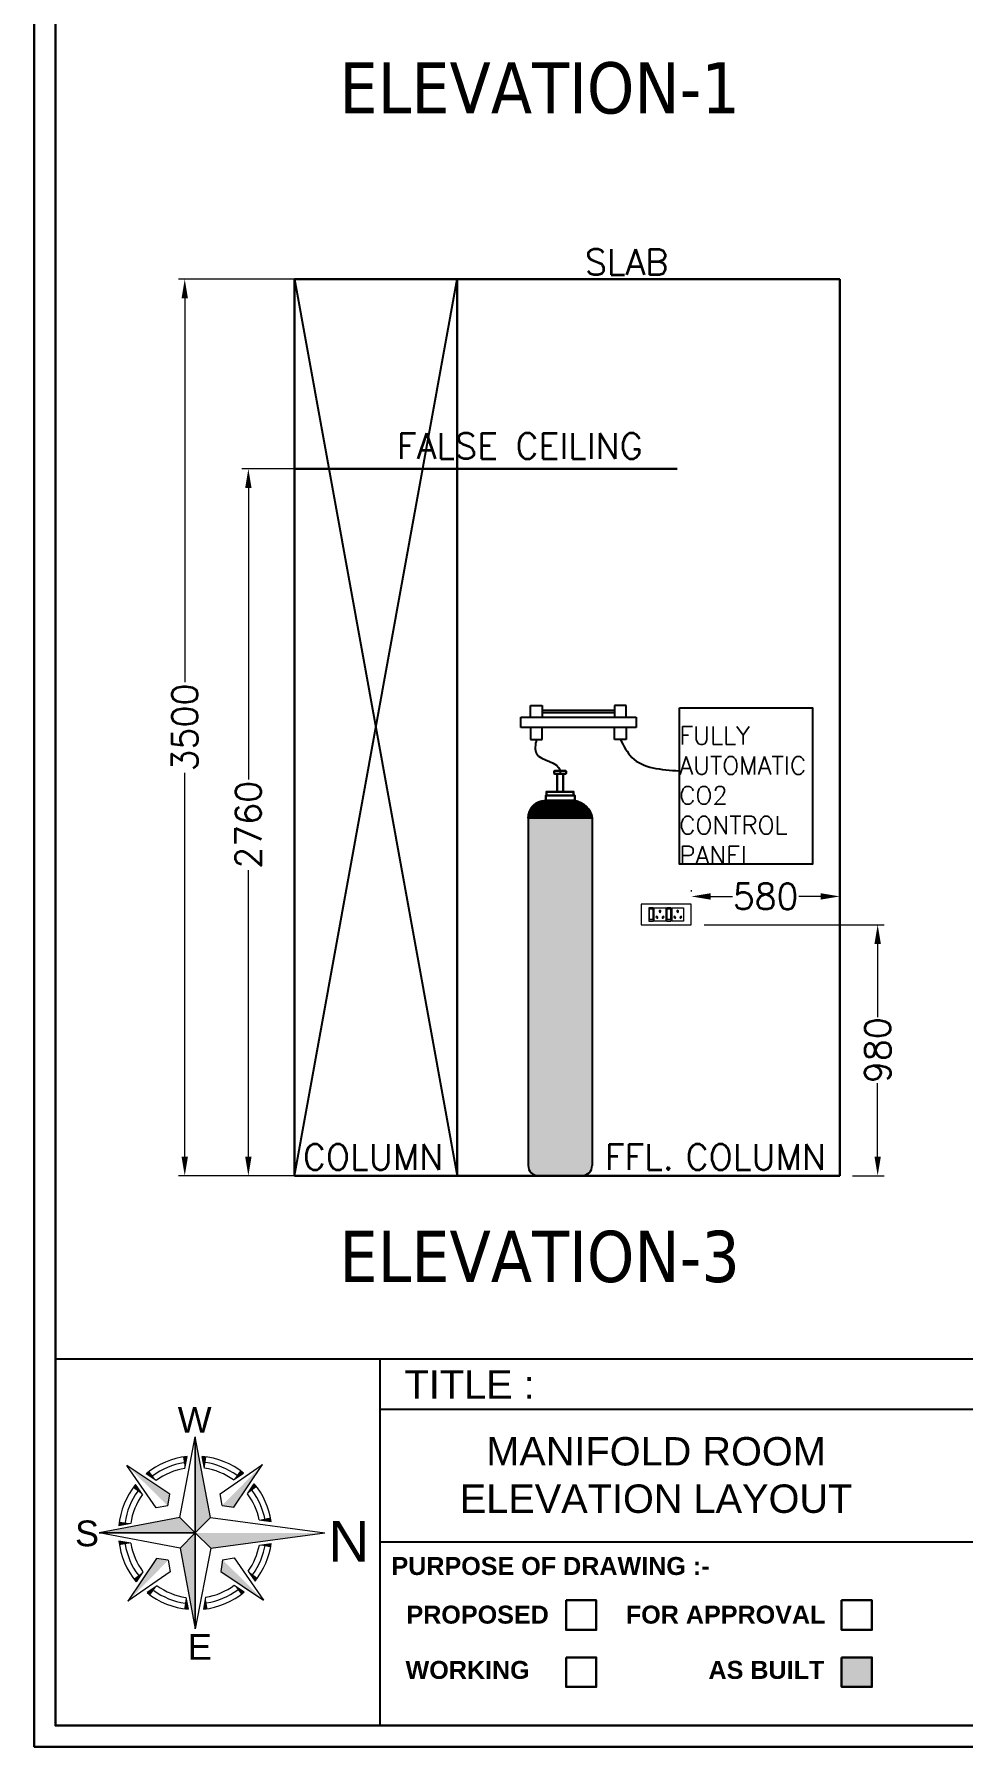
# Model space of a CAD drawing. Header units: millimetres. Extents: x 3552052 to 4144896, y -707811 to -630695.
# Drawn here: x 3892185 to 3895811, y -697737 to -691052 of the extents above; entities that cross this region are included whole.
import ezdxf
from ezdxf.enums import TextEntityAlignment as Align

# ---------------------------------------------------------------- set-up
doc = ezdxf.new("R2010")
doc.units = ezdxf.units.MM
doc.header["$LTSCALE"] = 6
doc.header["$MEASUREMENT"] = 0
doc.layers.get('0').update_dxf_attribs({"linetype": 'CONTINUOUS', "lineweight": 0})
doc.layers.get('Defpoints').update_dxf_attribs({"linetype": 'CONTINUOUS', "lineweight": 0})
for name, color, linetype, lineweight in [('0.0', 8, 'CONTINUOUS', 0), ('COL', 5, 'CONTINUOUS', 0), ('DOOR', 44, 'CONTINUOUS', 0), ('ELE-2NOS OF 6-16 RAW POWER SOCKET', 1, 'CONTINUOUS', 0), ('ELE-4M UPS P.SB', 3, 'CONTINUOUS', 0), ('ELE-SOCKET NMBERING', 7, 'CONTINUOUS', 9), ('EQP', 6, 'CONTINUOUS', 0), ('formate text', 8, 'CONTINUOUS', 0), ('M-OXY-VAC-AIR', 30, 'CONTINUOUS', 18), ('MEP_HVAC_RA_DUCT', 1, 'CONTINUOUS', 0), ('MEP_HVAC_TEXT', 7, 'CONTINUOUS', 0), ('TITLE', 7, 'CONTINUOUS', 0)]:
    doc.layers.add(name, color=color, linetype=linetype, lineweight=lineweight)
doc.styles.add('Annotation', font='tahoma.ttf')
doc.styles.add('ARIAL', font='arial.ttf')
doc.styles.add('FORMATE', font='arialbd.ttf')
doc.styles.add('ROMANS', font='romans.shx')
doc.styles.get("Standard").update_dxf_attribs({"font": 'SIMPLEX'})
doc.styles.add('style3', font='arialbd.ttf')
doc.dimstyles.new('AEPL1', dxfattribs={"dimtxt": 100, "dimasz": 75, "dimexe": 25, "dimexo": 50, "dimtad": 0, "dimdec": 0, "dimtxsty": 'ROMANS', "dimcen": 2.5, "dimclrd": 7, "dimclre": 7, "dimclrt": 7, "dimadec": 0, "dimazin": 0, "dimtfac": 1, "dimtdec": 0, "dimtmove": 0, "dimatfit": 3, "dimfxl": 1, "dimlwd": 0, "dimlwe": 0, "dimarcsym": 0})
pattern_1 = [(45, (151307.33899, 18793.4888), (-0.0883883476483, 0.0883883476483), [])]

# ---------------------------------------------------------------- blocks, each defined once
blk = doc.blocks.new('*D409')
at = {"layer": 'Defpoints', "color": 0, "transparency": 16777216}
for p in [(3893020.9, -692748), (3893408.6, -692748), (3893400.6, -695508)]:
    blk.add_point(p, dxfattribs=at)
at = {"layer": 'ELE-4M UPS P.SB', "color": 7, "lineweight": 0, "transparency": 16777216}
for p, q in [((3893358.6, -692748), (3892995.9, -692748)), ((3893020.9, -692823), (3893020.9, -693961.2)), ((3893020.9, -695433), (3893020.9, -694314.9)), ((3893350.6, -695508), (3892995.9, -695508))]:
    blk.add_line(p, q, dxfattribs=at)
at = {"layer": 'ELE-4M UPS P.SB', "color": 7, "transparency": 16777216}
for points in [[(3893008.4, -692823), (3893033.4, -692823), (3893020.9, -692748)], [(3893008.4, -695433), (3893033.4, -695433), (3893020.9, -695508)]]:
    blk.add_solid(points, dxfattribs=at)
at = {"layer": 'ELE-4M UPS P.SB', "color": 7, "lineweight": -3, "transparency": 16777216, "insert": (3893020.9, -694138), "char_height": 100, "attachment_point": 5, "rotation": 90, "style": 'ROMANS'}
blk.add_mtext('2760', dxfattribs=at)
blk = doc.blocks.new('*D410')
at = {"layer": 'Defpoints', "color": 0, "transparency": 16777216}
for p in [(3892772.5, -692008), (3893447, -692008), (3893400.6, -695508)]:
    blk.add_point(p, dxfattribs=at)
at = {"layer": 'ELE-4M UPS P.SB', "color": 7, "lineweight": 0, "transparency": 16777216}
for p, q in [((3893397, -692008), (3892747.5, -692008)), ((3892772.5, -692083), (3892772.5, -693581.2)), ((3892772.5, -695433), (3892772.5, -693934.9)), ((3893350.6, -695508), (3892747.5, -695508))]:
    blk.add_line(p, q, dxfattribs=at)
at = {"layer": 'ELE-4M UPS P.SB', "color": 7, "transparency": 16777216}
for points in [[(3892760, -692083), (3892785, -692083), (3892772.5, -692008)], [(3892760, -695433), (3892785, -695433), (3892772.5, -695508)]]:
    blk.add_solid(points, dxfattribs=at)
at = {"layer": 'ELE-4M UPS P.SB', "color": 7, "lineweight": -3, "transparency": 16777216, "insert": (3892772.5, -693758), "char_height": 100, "attachment_point": 5, "rotation": 90, "style": 'ROMANS'}
blk.add_mtext('3500', dxfattribs=at)
blk = doc.blocks.new('RTUH 6U')
at = {"layer": 'ELE-2NOS OF 6-16 RAW POWER SOCKET', "color": 30, "lineweight": 0, "ltscale": 300}
for p, q in [((-312, -26), (-227, -26)), ((-312, -124), (-312, -26)), ((-227, -124), (-312, -124)), ((-227, -26), (-227, -124)), ((-187, -26), (-221, -26)), ((-221, -26), (-221, -124)), ((-187, -124), (-221, -124)), ((-221, -124), (-187, -124)), ((-190, -37), (-218, -37)), ((-218, -37), (-218, -113)), ((-190, -40), (-218, -40)), ((-218, -113), (-190, -113)), ((-190, -113), (-190, -37)), ((-187, -124), (-187, -26)), ((-187, -124), (-187, -26)), ((-181, -124), (-181, -26)), ((-181, -26), (-96, -26)), ((-96, -124), (-181, -124)), ((-96, -26), (-96, -124)), ((-57, -26), (-91, -26)), ((-91, -26), (-91, -124)), ((-57, -124), (-91, -124)), ((-91, -124), (-57, -124)), ((-60, -37), (-88, -37)), ((-88, -37), (-88, -113)), ((-60, -40), (-88, -40)), ((-88, -113), (-60, -113)), ((-60, -113), (-60, -37)), ((-57, -124), (-57, -26)), ((-57, -124), (-57, -26))]:
    blk.add_line(p, q, dxfattribs=at)
blk.add_lwpolyline([(0, 0), (-368, 0), (-368, -150), (0, -150)], close=True, dxfattribs=at)
for centre, radius, start, end in [((-293, -56), 5.7, 87.49, 354.7311), ((-289, -52), 4.6, 284.9049, 157.3162), ((-269, -99), 6.62, 127.1584, 52.8416), ((-269, -92), 4.22, 341.4031, 198.5969), ((-249, -52), 4.6, 22.6838, 255.0951), ((-245, -56), 5.7, 185.2689, 92.51), ((-163, -56), 5.7, 87.49, 354.7311), ((-159, -52), 4.6, 284.9049, 157.3162), ((-139, -99), 6.62, 127.1584, 52.8416), ((-139, -92), 4.22, 341.4031, 198.5969), ((-119, -52), 4.6, 22.6838, 255.0951), ((-115, -56), 5.7, 185.2689, 92.51)]:
    blk.add_arc(centre, radius, start, end, dxfattribs=at)
blk = doc.blocks.new('*D598')
at = {"layer": 'Defpoints', "color": 0, "transparency": 16777216}
for p in [(3894751.2, -694448), (3895331.2, -694417.6), (3895331.2, -694448)]:
    blk.add_point(p, dxfattribs=at)
at = {"layer": 'MEP_HVAC_TEXT', "color": 7, "lineweight": 0, "transparency": 16777216}
for p, q in [((3894751.2, -694398), (3894751.2, -694392.6)), ((3895331.2, -694398), (3895331.2, -694392.6)), ((3894826.2, -694417.6), (3894912, -694417.6)), ((3895256.2, -694417.6), (3895170.4, -694417.6))]:
    blk.add_line(p, q, dxfattribs=at)
at = {"layer": 'MEP_HVAC_TEXT', "color": 7, "transparency": 16777216}
for points in [[(3894826.2, -694405.1), (3894826.2, -694430.1), (3894751.2, -694417.6)], [(3895256.2, -694405.1), (3895256.2, -694430.1), (3895331.2, -694417.6)]]:
    blk.add_solid(points, dxfattribs=at)
at = {"layer": 'MEP_HVAC_TEXT', "color": 7, "lineweight": -3, "transparency": 16777216, "insert": (3895041.2, -694417.6), "char_height": 100, "attachment_point": 5, "style": 'ROMANS'}
blk.add_mtext('580', dxfattribs=at)
blk = doc.blocks.new('*D599')
at = {"layer": 'Defpoints', "color": 0, "transparency": 16777216}
for p in [(3894751.2, -694528), (3895331.2, -695508), (3895478.9, -695508)]:
    blk.add_point(p, dxfattribs=at)
at = {"layer": 'MEP_HVAC_TEXT', "color": 7, "lineweight": 0, "transparency": 16777216}
for p, q in [((3894801.2, -694528), (3895503.9, -694528)), ((3895478.9, -694603), (3895478.9, -694888.9)), ((3895478.9, -695433), (3895478.9, -695147.2)), ((3895381.2, -695508), (3895503.9, -695508))]:
    blk.add_line(p, q, dxfattribs=at)
at = {"layer": 'MEP_HVAC_TEXT', "color": 7, "transparency": 16777216}
for points in [[(3895466.4, -694603), (3895491.4, -694603), (3895478.9, -694528)], [(3895466.4, -695433), (3895491.4, -695433), (3895478.9, -695508)]]:
    blk.add_solid(points, dxfattribs=at)
at = {"layer": 'MEP_HVAC_TEXT', "color": 7, "lineweight": -3, "transparency": 16777216, "insert": (3895478.9, -695018), "char_height": 100, "attachment_point": 5, "rotation": 90, "style": 'ROMANS'}
blk.add_mtext('980', dxfattribs=at)
blk = doc.blocks.new('A$C4A7C6C7E')
at = {"layer": 'TITLE', "color": 8, "lineweight": 5}
for p, q in [((-4207, 4144), (0, 26095)), ((0, 26095), (0, 0)), ((0, 0), (0, 26095)), ((4144, 4207), (0, 26095)), ((-2825, 17519), (-2234, 20757)), ((2559, 17560), (1919, 20788)), ((-6941, 10518), (-18592, 18312)), ((-10622, 6781), (-18592, 18312)), ((-10607, 14226), (-13343, 16056)), ((6781, 10622), (18312, 18592)), ((10390, 14385), (13098, 16257)), ((10518, 6941), (18312, 18592)), ((-14385, 10390), (-16257, 13098)), ((-7437, 7325), (-6941, 10518)), ((7325, 7437), (6781, 10622)), ((14226, 10607), (16056, 13343)), ((-7437, 7325), (-10622, 6781)), ((7325, 7437), (10518, 6941)), ((-4207, 4144), (-26095, 0)), ((0, 0), (-26095, 0)), ((-26095, 0), (0, 0)), ((-4144, -4207), (-26095, 0)), ((-17560, 2559), (-20788, 1919)), ((-4207, 4144), (0, 0)), ((0, 0), (-4207, 4144)), ((0, 0), (-4144, -4207)), ((-4144, -4207), (0, 0)), ((0, 0), (4144, 4207)), ((4144, 4207), (0, 0)), ((0, 0), (4207, -4144)), ((4207, -4144), (0, 0)), ((0, 0), (0, -26095)), ((0, -26095), (0, 0)), ((17394, 3514), (20646, 3095)), ((17394, 3514), (20646, 3095)), ((-17519, -2825), (-20757, -2234)), ((-4144, -4207), (0, -26095)), ((4207, -4144), (0, -26095)), ((17433, -3312), (20680, -2857)), ((17433, -3312), (20680, -2857)), ((17434, -3310), (20680, -2857)), ((-10518, -6941), (-18312, -18592)), ((-7325, -7437), (-10518, -6941)), ((-7325, -7437), (-6781, -10622)), ((7437, -7325), (6941, -10518)), ((7437, -7325), (10622, -6781)), ((10622, -6781), (18592, -18312)), ((-6781, -10622), (-18312, -18592)), ((-14226, -10607), (-16056, -13343)), ((6941, -10518), (18592, -18312)), ((14385, -10390), (16257, -13098)), ((-10390, -14385), (-13098, -16257)), ((-2559, -17560), (-1919, -20788)), ((2825, -17519), (2234, -20757)), ((10607, -14226), (13343, -16056))]:
    blk.add_line(p, q, dxfattribs=at)
at = {"layer": 'TITLE', "color": 5}
for p in [(4144, 4207), (4207, -4144)]:
    blk.add_line(p, (35289, 0), dxfattribs=at)
at = {"layer": 'TITLE', "color": 8, "lineweight": 5}
for radius, start, end in [(20877, 96.14269, 129.72625), (19311, 99.1612, 126.70773), (20877, 51.14269, 84.72625), (19311, 54.16121, 81.70773), (17745, 99.1612, 126.70773), (17745, 54.16121, 81.70773), (20877, 141.14269, 174.72625), (19311, 144.16121, 171.70773), (17745, 144.16121, 171.70773), (17745, 11.42181, 36.70773), (19311, 9.85136, 36.70773), (20877, 8.52692, 39.72625), (20877, 186.14269, 219.72625), (19311, 189.1612, 216.70773), (17745, 189.1612, 216.70773), (17745, 324.16121, 349.24868), (19311, 324.16121, 350.81434), (20877, 321.14269, 352.1348), (20877, 231.14269, 264.72625), (19311, 234.16121, 261.70773), (17745, 234.16121, 261.70773), (20877, 276.14269, 309.72625), (17745, 279.1612, 306.70773), (19311, 279.1612, 306.70773)]:
    blk.add_arc((0, 0), radius, start, end, dxfattribs=at)
for points in [[(0, 26095), (4144, 4207), (0, 0)], [(-3324, 20610), (-2234, 20757), (-2825, 17519)], [(3011, 20658), (1919, 20788), (2559, 17560)], [(-18592, 18312), (-6941, 10518), (-7437, 7325)], [(-13343, 16056), (-12479, 16737), (-10607, 14226)], [(18312, 18592), (10518, 6941), (7325, 7437)], [(13098, 16257), (12223, 16924), (10390, 14385)], [(-16257, 13098), (-16924, 12223), (-14385, 10390)], [(16056, 13343), (16737, 12479), (14226, 10607)], [(-26095, 0), (-4207, 4144), (0, 0)], [(-20658, 3011), (-20788, 1919), (-17560, 2559)], [(0, -26095), (-4144, -4207), (0, 0)], [(20646, 3095), (20457, 4167), (17394, 3514)], [(-20610, -3324), (-20757, -2234), (-17519, -2825)], [(20680, -2857), (20503, -3930), (17433, -3312)], [(-18312, -18592), (-10518, -6941), (-7325, -7437)], [(18592, -18312), (6941, -10518), (7437, -7325)], [(-16056, -13343), (-16737, -12479), (-14226, -10607)], [(16257, -13098), (16924, -12223), (14385, -10390)], [(-13098, -16257), (-12223, -16924), (-10390, -14385)], [(-3011, -20658), (-1919, -20788), (-2559, -17560)], [(3324, -20610), (2234, -20757), (2825, -17519)], [(13343, -16056), (12479, -16737), (10607, -14226)]]:
    blk.add_solid(points, dxfattribs=at)
at = {"layer": 'TITLE', "color": 5}
blk.add_solid([(35289, 0), (4207, -4144), (0, 0)], dxfattribs=at)

msp = doc.modelspace()

# ---------------------------------------------------------------- hatches: boundary and pattern name
at = {"layer": 'EQP', "lineweight": 30}
h = msp.add_hatch(dxfattribs=at)
h.set_pattern_fill('ANSI31')
h.set_pattern_definition(pattern_1)
h.paths.add_polyline_path([(3894363.7, -694112.3, 0.332835), (3894295.2, -694043.7), (3894181.4, -694043.7, 0.410575), (3894113.7, -694112.3)])
at = {"layer": 'EQP', "lineweight": -3, "true_color": 0x000000}
h = msp.add_hatch(dxfattribs=at)
h.set_pattern_fill('ANSI31', color=18)
h.set_pattern_definition(pattern_1)
h.paths.add_polyline_path([(3894363.7, -694112.3), (3894113.7, -694112.3), (3894113.7, -695468, 0.414214), (3894153.7, -695508), (3894323.7, -695508, 0.414214), (3894363.7, -695468)])
at = {"layer": 'MEP_HVAC_TEXT', "lineweight": -3}
h = msp.add_hatch(color=1, dxfattribs=at)
h.dxf.hatch_style = 1
h.paths.add_polyline_path([(3895338.3, -697388.3), (3895338.3, -697503.9), (3895456.2, -697503.9), (3895456.2, -697388.3)])

# ---------------------------------------------------------------- linework, layer by layer
at = {"lineweight": -3}
for p in [(3900101.7, -696223.8), (3892267.5, -697654.3)]:
    msp.add_line(p, (3892267.5, -696223.8), dxfattribs=at)
at = {"color": 7, "lineweight": 30}
for points in [[(3900184.6, -682317.1), (3900184.6, -697737.2), (3892184.6, -697737.2), (3892184.6, -682317.1)], [(3900101.7, -682400), (3900101.7, -697654.3), (3892267.5, -697654.3), (3892267.5, -682400)]]:
    msp.add_lwpolyline(points, close=True, dxfattribs=at)
at = {"layer": '0.0', "color": 7, "lineweight": 30, "elevation": -44.4}
for points in [[(3894261.8, -697165.2), (3894379.7, -697165.2), (3894379.7, -697280.9), (3894261.8, -697280.9)], [(3895338.3, -697165.2), (3895456.2, -697165.2), (3895456.2, -697280.9), (3895338.3, -697280.9)], [(3894261.8, -697388.3), (3894379.7, -697388.3), (3894379.7, -697503.9), (3894261.8, -697503.9)], [(3895338.3, -697388.3), (3895456.2, -697388.3), (3895456.2, -697503.9), (3895338.3, -697503.9)]]:
    msp.add_lwpolyline(points, close=True, dxfattribs=at)
at = {"layer": 'COL', "color": 7, "lineweight": -3}
for p, q in [((3893201.2, -692008), (3893836.2, -695508)), ((3893201.2, -695508), (3893836.2, -692008))]:
    msp.add_line(p, q, dxfattribs=at)
at = {"layer": 'COL', "color": 7, "lineweight": 30}
msp.add_lwpolyline([(3893836.2, -695508), (3893836.2, -692008), (3893201.2, -692008), (3893201.2, -695508)], close=True, dxfattribs=at)
at = {"layer": 'DOOR', "color": 0, "lineweight": -3, "ltscale": 200}
for p, q in [((3894215.8, -693928.5), (3894215.8, -693937.6)), ((3894260.4, -693927.3), (3894217, -693927.3)), ((3894260.4, -693938.8), (3894217, -693938.8)), ((3894227.3, -694009), (3894227.3, -693938.8)), ((3894250.1, -694009), (3894250.1, -693938.8)), ((3894261.6, -693928.5), (3894261.6, -693937.6)), ((3894295.1, -694043.7), (3894182.3, -694043.7))]:
    msp.add_line(p, q, dxfattribs=at)
for points in [[(3894291.3, -694023.6), (3894185.4, -694023.6), (3894185.4, -694009), (3894291.3, -694009)], [(3894296, -694043.7), (3894182.3, -694043.7), (3894182.3, -694023.6), (3894296, -694023.6)]]:
    msp.add_lwpolyline(points, close=True, dxfattribs=at)
for centre, radius, start, end in [((3894217, -693928.5), 1.14, 90, 180), ((3894217, -693937.6), 1.14, 180, 270), ((3894260.4, -693928.5), 1.14, 0, 90), ((3894260.4, -693937.6), 1.14, 270, 0), ((3894182.3, -694112.3), 68.6, 90, 180), ((3894283.6, -694123.8), 80.9, 8.1683, 81.8317)]:
    msp.add_arc(centre, radius, start, end, dxfattribs=at)
at = {"layer": 'DOOR', "color": 7, "lineweight": 30}
for centre, radius, start, end in [((3894182.3, -694112.3), 68.6, 90, 180), ((3894182.3, -694112.3), 68.6, 90, 180), ((3894283.6, -694123.8), 80.9, 8.1683, 81.8317), ((3894283.6, -694123.8), 80.9, 8.1683, 81.8317)]:
    msp.add_arc(centre, radius, start, end, dxfattribs=at)
at = {"layer": 'EQP', "lineweight": -3}
for p, q in [((3894123, -693718), (3894123, -693671.7)), ((3894123, -693671.7), (3894168.9, -693671.7)), ((3894168.9, -693671.7), (3894168.9, -693718)), ((3894497, -693671.7), (3894451, -693671.7)), ((3894451, -693671.7), (3894451, -693718)), ((3894497, -693718), (3894497, -693671.7)), ((3894085, -693718), (3894535, -693718)), ((3894085, -693758), (3894085, -693718)), ((3894085, -693718), (3894123, -693718)), ((3894168.9, -693689.9), (3894451, -693689.9)), ((3894168.9, -693699.9), (3894451, -693699.9)), ((3894535, -693718), (3894535, -693758)), ((3894535, -693758), (3894085, -693758)), ((3894123, -693758), (3894123, -693804.4)), ((3894123, -693804.4), (3894168.9, -693804.4)), ((3894168.9, -693804.4), (3894168.9, -693758)), ((3894451, -693804.4), (3894451, -693758)), ((3894497, -693804.4), (3894451, -693804.4)), ((3894497, -693758), (3894497, -693804.4))]:
    msp.add_line(p, q, dxfattribs=at)
at = {"layer": 'EQP', "color": 0, "lineweight": -3}
for p, q in [((3894363.7, -694112.3), (3894113.7, -694112.3)), ((3894113.7, -694112.3), (3894113.7, -695468)), ((3894363.7, -694112.3), (3894363.7, -695468)), ((3894323.7, -695508), (3894153.7, -695508))]:
    msp.add_line(p, q, dxfattribs=at)
at = {"layer": 'EQP', "lineweight": -3}
msp.add_lwpolyline([(3894704.3, -693681.3), (3895224.3, -693681.3), (3895224.3, -694291.3), (3894704.3, -694291.3), (3894704.3, -693681.3)], dxfattribs=at)
at = {"layer": 'EQP', "color": 0, "lineweight": -3}
for centre, start, end in [((3894153.7, -695468), 180, 270), ((3894323.7, -695468), 270, 0)]:
    msp.add_arc(centre, 40, start, end, dxfattribs=at)
at = {"layer": 'EQP', "color": 6, "lineweight": -3}
msp.add_spline([(3894146, -693804.4), (3894146, -693860), (3894238.7, -693927.3), (3894238.7, -693938.8)], degree=3, dxfattribs=at)
at = {"layer": 'EQP', "lineweight": -3}
msp.add_spline([(3894474, -693804.4), (3894518.9, -693874.8), (3894704.3, -693927.3)], degree=3, dxfattribs=at)
at = {"layer": 'M-OXY-VAC-AIR', "color": 7, "lineweight": 30}
for p, q in [((3894215.8, -693928.5), (3894215.8, -693937.6)), ((3894260.4, -693927.3), (3894217, -693927.3)), ((3894260.4, -693938.8), (3894217, -693938.8)), ((3894227.3, -694009), (3894227.3, -693938.8)), ((3894250.1, -694009), (3894250.1, -693938.8)), ((3894261.6, -693928.5), (3894261.6, -693937.6)), ((3894295.1, -694043.7), (3894182.3, -694043.7)), ((3894295.1, -694043.7), (3894182.3, -694043.7))]:
    msp.add_line(p, q, dxfattribs=at)
for points in [[(3894291.3, -694023.6), (3894185.4, -694023.6), (3894185.4, -694009), (3894291.3, -694009)], [(3894291.3, -694023.6), (3894185.4, -694023.6), (3894185.4, -694009), (3894291.3, -694009)], [(3894296, -694043.7), (3894182.3, -694043.7), (3894182.3, -694023.6), (3894296, -694023.6)], [(3894296, -694043.7), (3894182.3, -694043.7), (3894182.3, -694023.6), (3894296, -694023.6)]]:
    msp.add_lwpolyline(points, close=True, dxfattribs=at)
for centre, start, end in [((3894217, -693928.5), 90, 180), ((3894217, -693937.6), 180, 270), ((3894260.4, -693928.5), 0, 90), ((3894260.4, -693937.6), 270, 0)]:
    msp.add_arc(centre, 1.14, start, end, dxfattribs=at)
at = {"layer": 'MEP_HVAC_RA_DUCT', "color": 7, "lineweight": 30}
for p, q in [((3893201.2, -692008), (3893201.2, -695508)), ((3893836.2, -692008), (3893836.2, -695508)), ((3895331.2, -692008), (3895331.2, -695508))]:
    msp.add_line(p, q, dxfattribs=at)
for points in [[(3895331.2, -692008), (3893201.2, -692008)], [(3894696.2, -692748), (3893201.2, -692748)], [(3895331.2, -695508), (3893201.2, -695508)]]:
    msp.add_lwpolyline(points, dxfattribs=at)
at = {"layer": 'MEP_HVAC_TEXT', "lineweight": -3}
for p, q in [((3893201.2, -692008), (3893836.2, -692008)), ((3893836.2, -692008), (3893836.2, -695508)), ((3893533.8, -696223.8), (3893533.8, -697654.3)), ((3895931.2, -696421), (3893533.8, -696421)), ((3895931.2, -696938.9), (3893533.8, -696938.9))]:
    msp.add_line(p, q, dxfattribs=at)

# ---------------------------------------------------------------- block references
at = {"layer": 'ELE-2NOS OF 6-16 RAW POWER SOCKET', "color": 3, "lineweight": -3, "xscale": 0.5333333333336726, "yscale": 0.5333333333336726, "zscale": 0.5333333333336726, "rotation": 179.9999999999999}
msp.add_blockref('RTUH 6U', (3894554.7, -694528), dxfattribs=at)
at = {"layer": 'TITLE', "lineweight": -3, "extrusion": (1.31196e-09, -7.57547e-09, 1), "xscale": 0.01435933167563198, "yscale": 0.01435933167563198, "zscale": 0.01435933167563198}
msp.add_blockref('A$C4A7C6C7E', (3892813.5, -696902.1, 0), dxfattribs=at)

# ---------------------------------------------------------------- texts
at = {"lineweight": -3, "char_height": 200, "width": 2697.906, "attachment_point": 3, "style": 'Annotation'}
for s, insert in [('\\pxql;ELEVATION-1', (3896074.9, -691161)), ('\\pxql;ELEVATION-3', (3896074.9, -695722.9))]:
    msp.add_mtext(s, dxfattribs=dict(at, insert=insert))
at = {"layer": 'ELE-SOCKET NMBERING', "color": 0, "lineweight": -3, "char_height": 100.004, "width": 2358.602, "attachment_point": 1, "style": 'Annotation'}
for s, insert in [('{\\Fromans|c0;SLAB}', (3894335.4, -691891.3)), ('{\\Fromans|c0;FALSE CEILING }', (3893601.2, -692609.3)), ('{\\Fromans|c0;COLUMN}', (3893233.7, -695384.6)), ('{\\Fromans|c0;FFL.}', (3894412.9, -695384.6)), ('{\\Fromans|c0;COLUMN}', (3894728.7, -695384.6))]:
    msp.add_mtext(s, dxfattribs=dict(at, insert=insert))
at = {"layer": 'formate text', "color": 7, "lineweight": 30, "ltscale": 100, "style": 'style3'}
msp.add_text('PURPOSE OF DRAWING :-', height=70.222, dxfattribs=at).set_placement((3893579.9, -697066.6, -44.4))
at = {"layer": 'formate text', "color": 7, "lineweight": 30, "style": 'FORMATE'}
for s, height, p in [('PROPOSED ', 70.22, (3894221.6, -697256.5, -44.4)), ('FOR APPROVAL', 70.222, (3895274.7, -697256.5, -44.4)), ('WORKING', 70.22, (3894119.8, -697472.3, -44.4)), ('AS BUILT', 70.22, (3895270.4, -697472.3, -44.4))]:
    msp.add_text(s, height=height, dxfattribs=at).set_placement(p, align=Align.RIGHT)
at = {"layer": 'MEP_HVAC_TEXT', "lineweight": -3, "insert": (3894704.3, -693754.7), "char_height": 70, "attachment_point": 1}
msp.add_mtext_dynamic_manual_height_columns('FULLY AUTOMATIC CO2\\PCONTROL PANEL', width=559.921, gutter_width=10, heights=[0], dxfattribs=at)
at = {"layer": 'TITLE', "color": 7, "lineweight": 30, "style": 'ARIAL'}
for s, height, p in [('TITLE :', 110.96, (3893631.1, -696378.7)), ('W', 100.5, (3892744.9, -696510.8, 0)), ('S', 100.5, (3892344, -696954.4, 0)), ('E', 100.5, (3892784.4, -697397.6, 0))]:
    msp.add_text(s, height=height, dxfattribs=at).set_placement(p)
at = {"layer": 'TITLE', "color": 5, "lineweight": -3, "style": 'ARIAL'}
msp.add_text('N', height=158.5, rotation=180, dxfattribs=at).set_placement((3893492.9, -696855.7, 0))
at = {"layer": 'TITLE', "color": 7, "lineweight": 30, "insert": (3893616, -696528.2), "char_height": 110.964, "attachment_point": 1, "style": 'ARIAL'}
msp.add_mtext_dynamic_manual_height_columns('\\pxqc;MANIFOLD ROOM ELEVATION LAYOUT', width=1994.526, gutter_width=4.44, heights=[0], dxfattribs=at)

# ---------------------------------------------------------------- dimensions: what is measured, and where the dimension line sits
at = {"layer": 'ELE-4M UPS P.SB', "color": 0, "lineweight": -3}
for base, p2, picture, middle in [((3892772.5, -692008), (3893447, -692008), '*D410', (3892772.5, -693758)), ((3893020.9, -692748), (3893408.6, -692748), '*D409', (3893020.9, -694138))]:
    dim = msp.add_linear_dim(base=base, p1=(3893400.6, -695508), p2=p2, angle=90, dimstyle='AEPL1', dxfattribs=at)
    dim.commit()
    dim.dimension.update_dxf_attribs({"geometry": picture, "text_midpoint": middle, "dimtype": 160})
at = {"layer": 'MEP_HVAC_TEXT', "lineweight": -3}
dim = msp.add_linear_dim(base=(3895331.2, -694417.6), p1=(3894751.2, -694448), p2=(3895331.2, -694448), dimstyle='AEPL1', dxfattribs=at)
dim.commit()
dim.dimension.update_dxf_attribs({"geometry": '*D598', "text_midpoint": (3895041.2, -694417.6)})
dim = msp.add_linear_dim(base=(3895478.9, -695508), p1=(3894751.2, -694528), p2=(3895331.2, -695508), angle=90, dimstyle='AEPL1', dxfattribs=at)
dim.commit()
dim.dimension.update_dxf_attribs({"geometry": '*D599', "text_midpoint": (3895478.9, -695018)})

doc.saveas('drawing.dxf')
